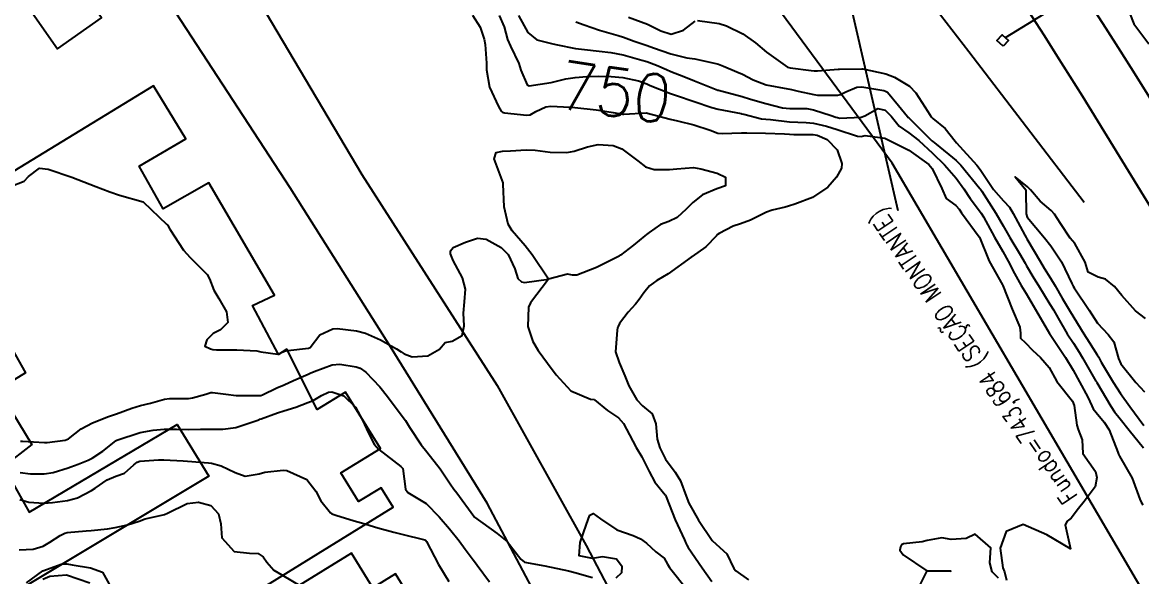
# Model space of a CAD drawing. Header units: metres. Extents: x 318500 to 325275, y 7408834 to 7428799.
# Drawn here: x 322525.1 to 322618.8, y 7421808 to 7421854.4 of the extents above; entities that cross this region are included whole.
import ezdxf
from ezdxf.enums import TextEntityAlignment as Align

# ---------------------------------------------------------------- set-up
doc = ezdxf.new("R2010")
doc.units = ezdxf.units.M
doc.header["$MEASUREMENT"] = 0
doc.linetypes.add('CONTINUO', pattern=[0])
for name, color, linetype in [('Cotas', 45, 'Continuous'), ('Curvas de Nivel 1m', 11, 'Continuous'), ('Curvas de Nivel 5m', 15, 'Continuous'), ('Divisas', 45, 'Continuous'), ('Edificações', 30, 'Continuous'), ('Linha Férrea', 20, 'Continuous'), ('Pórticos', 45, 'Continuous'), ('TEXTO', 45, 'Continuous'), ('Vias Primárias', 230, 'Continuous')]:
    doc.layers.add(name, color=color, linetype=linetype)
doc.styles.add('ROMANS', font='romans', dxfattribs={"height": 0.2})
doc.styles.add('Style-STANDARD', font='STANDARD.shx')

msp = doc.modelspace()

# ---------------------------------------------------------------- linework, layer by layer
at = {"layer": 'Curvas de Nivel 1m', "flags": 128}
for points, elevation in [([(322617.495, 7421855.967), (322618.172, 7421854.279), (322619.445, 7421852.601)], 746), ([(322562.814, 7421855.01), (322563.455, 7421854.005), (322563.787, 7421852.997), (322563.882, 7421852.547), (322563.977, 7421850.994), (322563.983, 7421850.416), (322564.239, 7421848.992), (322564.988, 7421847.362), (322565.222, 7421846.981), (322565.358, 7421846.872), (322565.499, 7421846.837), (322567.355, 7421846.633), (322567.63, 7421846.672), (322568.118, 7421846.939), (322568.959, 7421847.333), (322569.367, 7421847.383), (322570.968, 7421847.302), (322571.366, 7421847.28), (322573.153, 7421847.083), (322573.363, 7421847.054), (322574.58, 7421846.852), (322575.358, 7421846.718), (322575.489, 7421846.707), (322577.36, 7421846.82), (322579.353, 7421846.296), (322579.964, 7421846.168), (322581.346, 7421845.84), (322582.719, 7421845.373), (322583.344, 7421845.138), (322583.702, 7421845.093), (322585.344, 7421845.144), (322585.786, 7421845.145), (322587.344, 7421845.122), (322588.944, 7421845.064), (322589.344, 7421845.033), (322589.709, 7421845.02), (322591.344, 7421845.012), (322591.673, 7421844.955), (322592.512, 7421844.612), (322593.327, 7421843.731), (322593.736, 7421842.596), (322593.705, 7421842.195), (322593.293, 7421841.453), (322592.547, 7421840.611), (322591.271, 7421839.76), (322589.789, 7421839.175), (322589.264, 7421839.017), (322588.98, 7421838.946), (322587.902, 7421838.674), (322587.423, 7421838.513), (322587.256, 7421838.432), (322586.087, 7421837.857), (322585.243, 7421837.557), (322584.624, 7421837.335), (322583.452, 7421836.737), (322583.32, 7421836.647), (322583.227, 7421836.548), (322582.336, 7421835.626), (322581.201, 7421834.809), (322581.172, 7421834.789), (322581.125, 7421834.761), (322579.186, 7421833.36), (322578.253, 7421832.804), (322577.618, 7421832.368), (322577.164, 7421831.769), (322576.779, 7421831.201), (322576.45, 7421830.827), (322575.833, 7421830.14), (322575.125, 7421829.195), (322575.001, 7421828.963), (322574.959, 7421828.842), (322574.911, 7421828.637), (322574.778, 7421826.845), (322575.087, 7421825.947), (322575.552, 7421824.835), (322575.908, 7421823.981), (322576.571, 7421822.825), (322577.035, 7421822.327), (322577.857, 7421821.637), (322578.169, 7421820.803), (322578.276, 7421819.526), (322578.49, 7421818.798), (322578.976, 7421817.862), (322579.773, 7421816.778), (322580.234, 7421816.052), (322580.703, 7421814.764), (322580.931, 7421814.173), (322581.738, 7421812.752), (322582.884, 7421811.034), (322583.205, 7421810.735), (322584.095, 7421809.945), (322584.69, 7421808.713), (322584.857, 7421808.504), (322585.918, 7421807.766)], 751), ([(322566.666, 7421854.962), (322567.449, 7421853.547), (322568.209, 7421852.938), (322569.436, 7421852.632), (322569.798, 7421852.553), (322571.43, 7421852.223), (322572.201, 7421852.116), (322573.427, 7421851.994), (322574.396, 7421851.885), (322575.423, 7421851.688), (322576.992, 7421851.248), (322577.414, 7421851.113), (322578.226, 7421850.808), (322579.054, 7421850.443), (322579.405, 7421850.294), (322580.497, 7421849.87), (322581.397, 7421849.507), (322583.338, 7421848.741), (322583.39, 7421848.725), (322583.413, 7421848.717), (322585.382, 7421848.193), (322586.095, 7421847.984), (322587.374, 7421847.605), (322588.774, 7421847.261), (322589.368, 7421847.202), (322590.813, 7421847.194), (322591.367, 7421847.094), (322592.831, 7421846.608), (322593.235, 7421846.478), (322593.358, 7421846.441), (322593.559, 7421846.397), (322595.359, 7421846.478), (322595.645, 7421846.576), (322596.74, 7421847.189), (322597.367, 7421847.045), (322597.849, 7421846.543), (322598.523, 7421845.704), (322599.346, 7421845.148), (322600.18, 7421844.512), (322601.324, 7421843.454), (322602.329, 7421842.485), (322603.294, 7421841.37), (322603.947, 7421840.46), (322604.482, 7421839.662), (322605.262, 7421838.627), (322605.391, 7421838.439), (322605.577, 7421838.115), (322606.512, 7421836.427), (322607.212, 7421835.221), (322607.647, 7421834.413), (322608.172, 7421833.388), (322608.753, 7421832.396), (322609.17, 7421831.726), (322609.956, 7421830.378), (322611.12, 7421828.36), (322612.455, 7421826.346), (322613.085, 7421825.312), (322613.63, 7421824.332), (322614.33, 7421823.042), (322614.659, 7421822.316), (322614.78, 7421822.057), (322615.034, 7421821.748), (322615.689, 7421820.962), (322616.102, 7421820.294), (322616.826, 7421818.449), (322616.886, 7421818.282), (322616.987, 7421818.1), (322618.036, 7421816.269), (322618.691, 7421814.514), (322618.789, 7421814.262), (322618.936, 7421814.022)], 749), ([(322571.463, 7421854.447), (322572.162, 7421854.187), (322573.453, 7421853.747), (322575.001, 7421853.292), (322575.445, 7421853.154), (322576.348, 7421852.831), (322577.435, 7421852.464), (322577.974, 7421852.27), (322579.424, 7421851.754), (322580.748, 7421851.442), (322581.419, 7421851.348), (322583.193, 7421850.962), (322583.412, 7421850.9), (322583.816, 7421850.734), (322584.952, 7421850.264), (322585.403, 7421850.06), (322586.3, 7421849.597), (322587.395, 7421849.163), (322589.222, 7421848.831), (322589.391, 7421848.809), (322589.513, 7421848.78), (322590.064, 7421848.65), (322591.386, 7421848.354), (322591.705, 7421848.305), (322593.386, 7421848.316), (322593.621, 7421848.363), (322594.078, 7421848.593), (322594.999, 7421848.98), (322595.396, 7421849.003), (322597.243, 7421848.701), (322597.392, 7421848.656), (322597.545, 7421848.548), (322598.469, 7421847.438), (322599.227, 7421846.522), (322599.29, 7421846.452), (322599.359, 7421846.393), (322601.276, 7421844.501), (322601.339, 7421844.44), (322601.63, 7421844.201), (322603.315, 7421842.836), (322603.684, 7421842.464), (322605.281, 7421840.51), (322605.336, 7421840.439), (322605.453, 7421840.263), (322606.626, 7421838.426), (322607.244, 7421837.383), (322607.801, 7421836.411), (322608.683, 7421834.923), (322608.991, 7421834.393), (322609.066, 7421834.26), (322609.196, 7421834.039), (322609.814, 7421833.008), (322610.199, 7421832.375), (322611.157, 7421830.822), (322611.439, 7421830.357), (322611.854, 7421829.639), (322612.603, 7421828.345), (322613.112, 7421827.547), (322613.589, 7421826.817), (322613.881, 7421826.328), (322615.001, 7421824.381), (322615.043, 7421824.31), (322615.069, 7421824.26), (322616.244, 7421822.292), (322616.57, 7421821.822), (322617.029, 7421821.23), (322617.787, 7421820.272), (322618.998, 7421818.805)], 748), ([(322575.861, 7421854.836), (322577.461, 7421854.249), (322578.571, 7421853.686), (322579.449, 7421853.419), (322580.474, 7421853.756), (322581.466, 7421854.514)], 747), ([(322581.655, 7421854.57), (322583.463, 7421854.294), (322584.088, 7421854.104), (322585.451, 7421853.446), (322586.511, 7421852.694), (322587.428, 7421851.902), (322589.191, 7421850.662), (322589.409, 7421850.605), (322591.167, 7421850.385), (322591.416, 7421850.355), (322591.695, 7421850.346), (322593.418, 7421850.471), (322593.541, 7421850.476), (322595.419, 7421850.515), (322595.489, 7421850.509), (322597.413, 7421850.089), (322598.143, 7421849.805), (322599.398, 7421849.059), (322599.918, 7421848.515), (322600.92, 7421846.951), (322601.221, 7421846.501), (322601.359, 7421846.369), (322602.386, 7421845.52), (322603.21, 7421844.472), (322603.338, 7421844.314), (322605.022, 7421842.444), (322605.305, 7421842.077), (322606.441, 7421840.428), (322607.27, 7421839.458), (322607.781, 7421838.928), (322608.066, 7421838.408), (322609.044, 7421836.581), (322609.163, 7421836.391), (322609.228, 7421836.277), (322610.356, 7421834.373), (322610.671, 7421833.844), (322611.186, 7421833), (322611.58, 7421832.356), (322612.181, 7421831.334), (322612.762, 7421830.344), (322613.141, 7421829.713), (322613.991, 7421828.327), (322614.424, 7421827.631), (322615.103, 7421826.569), (322615.208, 7421826.416), (322615.262, 7421826.308), (322615.439, 7421825.96), (322616.439, 7421824.289), (322617.056, 7421823.339), (322617.827, 7421822.272), (322619.024, 7421820.677)], 747), ([(322524.132, 7421840.657), (322525.274, 7421841.114), (322525.646, 7421841.505), (322526.568, 7421842.214), (322527.29, 7421842.123), (322529.28, 7421841.45), (322531.269, 7421840.677), (322532.461, 7421840.213), (322533.258, 7421839.935), (322535.25, 7421839.37), (322537.231, 7421837.48), (322537.3, 7421837.418), (322537.347, 7421837.348), (322537.481, 7421837.091), (322538.631, 7421835.329), (322539.191, 7421834.736), (322540.587, 7421833.299), (322540.804, 7421832.933), (322541.157, 7421832.005), (322541.582, 7421831.286), (322542.229, 7421830.184), (322542.332, 7421829.278), (322541.71, 7421828.685), (322541.106, 7421828.356), (322540.568, 7421827.828), (322540.393, 7421827.3), (322540.877, 7421827.082), (322541.087, 7421827.027), (322541.387, 7421826.987), (322543.087, 7421826.999), (322544.753, 7421826.911), (322545.086, 7421826.837), (322546.503, 7421826.637), (322547.087, 7421826.875), (322547.344, 7421826.951), (322549.089, 7421827.128), (322549.227, 7421827.188), (322550.025, 7421828.258), (322551.114, 7421828.769), (322551.48, 7421828.791), (322553.112, 7421828.602), (322553.846, 7421828.392), (322555.101, 7421827.831), (322556.451, 7421827.09), (322556.837, 7421826.834), (322557.086, 7421826.666), (322557.752, 7421826.405), (322559.084, 7421826.498), (322560.056, 7421827.046), (322560.534, 7421827.603), (322561.1, 7421827.728), (322561.937, 7421828.188), (322562.104, 7421829.015), (322562.073, 7421830.078), (322562.149, 7421831.015), (322562.218, 7421832.071), (322561.975, 7421833.018), (322561.192, 7421834.483), (322560.978, 7421835.033), (322560.966, 7421835.271), (322561.208, 7421835.55), (322562.215, 7421836.015), (322563.22, 7421836.352), (322563.95, 7421836.261), (322565.209, 7421835.573), (322565.795, 7421834.971), (322566.367, 7421833.778), (322566.597, 7421832.959), (322566.909, 7421832.696), (322567.167, 7421832.637), (322569.17, 7421832.92), (322567.811, 7421834.941), (322567.211, 7421835.711), (322566.122, 7421836.967), (322565.791, 7421837.527), (322565.45, 7421838.977), (322565.387, 7421840.869), (322565.379, 7421840.979), (322565.283, 7421841.197), (322564.633, 7421842.987), (322564.798, 7421843.502), (322565.316, 7421843.623), (322565.993, 7421843.646), (322567.318, 7421843.724), (322568.072, 7421843.693), (322569.316, 7421843.526), (322570.704, 7421843.518), (322571.317, 7421843.628), (322572.435, 7421843.997), (322573.323, 7421844.189), (322574.581, 7421844.11), (322575.32, 7421843.824), (322576.647, 7421842.827), (322577.302, 7421842.301), (322578.014, 7421842.094), (322579.299, 7421842.088), (322579.922, 7421842.159), (322581.302, 7421842.243), (322581.922, 7421842.132), (322583.295, 7421841.77), (322584.002, 7421841.44), (322583.981, 7421840.729), (322583.277, 7421840.47), (322582.066, 7421839.958), (322581.266, 7421839.34), (322580.708, 7421838.768), (322579.944, 7421838.085), (322579.244, 7421837.732), (322578.56, 7421837.481), (322577.611, 7421836.814), (322577.39, 7421836.655), (322577.226, 7421836.543), (322576.285, 7421835.758), (322575.201, 7421834.916), (322575.157, 7421834.884), (322575.083, 7421834.842), (322573.19, 7421833.89), (322571.55, 7421833.261), (322571.184, 7421833.257), (322570.76, 7421833.329), (322569.17, 7421832.92), (322567.673, 7421830.942), (322567.506, 7421830.583), (322567.455, 7421828.945), (322567.867, 7421827.698), (322568.302, 7421826.932), (322569.084, 7421825.884), (322569.83, 7421824.912), (322571.05, 7421823.574), (322572.695, 7421822.875), (322573.002, 7421822.833), (322573.039, 7421822.813), (322574.104, 7421821.927), (322575.025, 7421821.322), (322575.458, 7421820.836), (322575.957, 7421819.88), (322576.508, 7421818.825), (322576.979, 7421818.055), (322577.604, 7421816.81), (322578.064, 7421815.916), (322578.941, 7421814.868), (322578.976, 7421814.825), (322578.993, 7421814.789), (322579.023, 7421814.704), (322579.777, 7421812.777), (322580.552, 7421811.098), (322580.705, 7421810.763), (322580.76, 7421810.643), (322580.877, 7421810.453), (322582.039, 7421808.748), (322582.843, 7421807.603)], 752), ([(322619.141, 7421829.631), (322618.329, 7421830.268), (322617.169, 7421831.552), (322616.569, 7421832.289), (322615.8, 7421832.915), (322615.188, 7421833.083), (322614.356, 7421833.487), (322614.113, 7421834.326), (322613.223, 7421835.904), (322612.858, 7421836.344), (322612.033, 7421837.567), (322611.537, 7421838.357), (322611.263, 7421838.651), (322610.335, 7421839.438), (322609.516, 7421840.386), (322609.284, 7421840.647), (322608.232, 7421841.47), (322609.121, 7421840.392), (322609.141, 7421840.255), (322609.153, 7421838.392), (322609.256, 7421838.112), (322610.703, 7421836.368), (322611.22, 7421835.698), (322612.134, 7421834.351), (322612.973, 7421832.551), (322613.086, 7421832.341), (322613.178, 7421832.201), (322614.438, 7421830.321), (322615.134, 7421829.245), (322616.04, 7421828.296), (322616.5, 7421827.675), (322616.893, 7421826.283), (322617.093, 7421825.82), (322618.356, 7421824.267), (322619.058, 7421823.473)], 746), ([(322524.988, 7421819.368), (322525.141, 7421819.354), (322526.986, 7421819.242), (322527.207, 7421819.257), (322528.724, 7421819.454), (322528.991, 7421819.557), (322530.042, 7421820.397), (322531.005, 7421820.905), (322532.333, 7421821.41), (322532.838, 7421821.578), (322533.013, 7421821.632), (322534.285, 7421822.117), (322535.025, 7421822.34), (322535.843, 7421822.547), (322537.033, 7421822.878), (322537.448, 7421822.929), (322539.034, 7421822.932), (322539.375, 7421822.975), (322540.487, 7421823.298), (322540.908, 7421823.426), (322541.042, 7421823.429), (322542.156, 7421823.279), (322543.039, 7421823.178), (322543.132, 7421823.175), (322545.039, 7421823.171), (322545.096, 7421823.183), (322545.22, 7421823.237), (322546.445, 7421823.823), (322547.053, 7421824.084), (322547.834, 7421824.427), (322549.067, 7421824.972), (322549.22, 7421825.036), (322549.554, 7421825.183), (322551.076, 7421825.739), (322551.714, 7421825.791), (322553.075, 7421825.592), (322553.416, 7421825.469), (322553.885, 7421825.122), (322555.052, 7421823.896), (322555.684, 7421823.1), (322557.014, 7421821.328), (322557.195, 7421821.078), (322557.545, 7421820.534), (322558.517, 7421819.065), (322558.981, 7421818.475), (322560.113, 7421817.038), (322560.948, 7421815.786), (322561.26, 7421815.342), (322561.499, 7421815.022), (322562.911, 7421813.077), (322562.982, 7421812.999), (322564.89, 7421811.624), (322565.716, 7421810.962), (322566.865, 7421809.475), (322567.154, 7421809.237), (322568.86, 7421808.92), (322570.854, 7421808.51), (322571.385, 7421808.359), (322572.846, 7421807.96)], 753), ([(322524.948, 7421816.731), (322525.817, 7421816.627), (322526.947, 7421816.615), (322527.695, 7421816.723), (322528.955, 7421817.114), (322529.192, 7421817.212), (322529.788, 7421817.442), (322530.638, 7421817.761), (322530.967, 7421817.923), (322531.87, 7421818.524), (322532.961, 7421819.4), (322532.99, 7421819.421), (322533.026, 7421819.435), (322534.997, 7421820.076), (322536.084, 7421820.274), (322537, 7421820.352), (322538.025, 7421820.359), (322539, 7421820.341), (322540.055, 7421820.359), (322541.001, 7421820.361), (322541.92, 7421820.362), (322543.002, 7421820.506), (322544.917, 7421821.149), (322545.009, 7421821.188), (322545.129, 7421821.238), (322546.495, 7421821.741), (322547.02, 7421821.902), (322548.018, 7421822.207), (322549.031, 7421822.58), (322549.466, 7421822.751), (322550.159, 7421823.173), (322550.752, 7421823.457), (322551.045, 7421823.486), (322552.037, 7421823.145), (322553.026, 7421822.199), (322553.605, 7421821.124), (322554.102, 7421820.016), (322554.568, 7421819.114), (322554.983, 7421818.653), (322556.814, 7421817.231), (322556.96, 7421817.113), (322556.978, 7421817.08), (322557.201, 7421815.334), (322557.408, 7421815.073), (322558.927, 7421814.156), (322560.033, 7421813.039), (322560.895, 7421812.022), (322561.698, 7421811.018), (322562.192, 7421810.329), (322562.864, 7421809.419), (322563.05, 7421809.185), (322563.194, 7421808.995), (322564.234, 7421807.584)], 754), ([(322524.861, 7421810.263), (322526.025, 7421810.33), (322526.866, 7421810.568), (322527.43, 7421810.913), (322528.287, 7421811.459), (322528.682, 7421811.654), (322528.884, 7421811.705), (322530.471, 7421811.85), (322530.887, 7421811.89), (322532.262, 7421812.037), (322532.891, 7421812.129), (322533.93, 7421812.349), (322534.899, 7421812.667), (322535.42, 7421812.847), (322536.908, 7421813.189), (322537.035, 7421813.221), (322537.27, 7421813.345), (322538.918, 7421814.13), (322539.88, 7421814.266), (322540.917, 7421813.963), (322541.56, 7421813.283), (322541.746, 7421812.433), (322541.826, 7421811.281), (322542.863, 7421810.136), (322544.134, 7421809.978), (322544.861, 7421809.953), (322545.29, 7421809.667), (322545.594, 7421809.229), (322546.187, 7421808.557), (322546.845, 7421808.181), (322548.485, 7421807.193)], 756), ([(322574.846, 7421807.927), (322575.31, 7421808.378), (322575.344, 7421808.835), (322574.866, 7421809.487), (322573.686, 7421809.675), (322572.867, 7421809.537), (322571.751, 7421809.769), (322571.826, 7421810.886), (322572.097, 7421811.677), (322572.51, 7421812.876), (322572.632, 7421813.156), (322572.916, 7421813.303), (322573.534, 7421812.861), (322574.897, 7421811.946), (322576.256, 7421811.46), (322576.885, 7421811.173), (322577.369, 7421810.813), (322578.162, 7421810.089), (322578.868, 7421809.561), (322579.139, 7421809.062), (322579.301, 7421808.783), (322580.832, 7421806.862)], 753), ([(322525.483, 7421807.5), (322526.84, 7421808.498), (322528.473, 7421809.082), (322528.846, 7421809.084), (322529.288, 7421809.003), (322530.843, 7421808.747), (322531.826, 7421808.401), (322532.399, 7421807.406)], 757), ([(322526.833, 7421807.816), (322527.429, 7421808.065), (322528.837, 7421808.176), (322530.766, 7421807.496)], 758)]:
    msp.add_lwpolyline(points, dxfattribs=dict(at, elevation=elevation))
at = {"layer": 'Curvas de Nivel 5m', "flags": 128}
for points, elevation in [([(322565.046, 7421854.984), (322565.456, 7421854.024), (322565.734, 7421852.976), (322566, 7421852.403), (322566.683, 7421850.961), (322566.861, 7421850.414), (322567.392, 7421849.161), (322567.544, 7421849.1), (322569.395, 7421849.378), (322570.634, 7421849.671), (322571.399, 7421849.791), (322572.371, 7421849.857), (322573.4, 7421849.902), (322574.43, 7421849.884), (322575.399, 7421849.785), (322576.719, 7421849.505), (322577.394, 7421849.253), (322577.697, 7421849.119), (322578.464, 7421848.804), (322579.385, 7421848.452), (322579.878, 7421848.287), (322581.375, 7421847.773), (322582.84, 7421847.273), (322583.366, 7421847.13), (322585.308, 7421846.763), (322585.361, 7421846.754), (322585.521, 7421846.708), (322587.008, 7421846.337), (322587.356, 7421846.305), (322587.764, 7421846.268), (322589.354, 7421846.074), (322590.741, 7421846.026), (322591.353, 7421845.979), (322592.454, 7421845.716), (322593.348, 7421845.434), (322595.044, 7421844.882), (322595.343, 7421844.862), (322595.693, 7421844.924), (322597.342, 7421844.702), (322597.447, 7421844.654), (322597.664, 7421844.545), (322599.328, 7421843.695), (322601.023, 7421842.503), (322601.305, 7421842.181), (322602.09, 7421840.488), (322602.466, 7421839.676), (322603.266, 7421839.085), (322603.56, 7421838.763), (322603.761, 7421838.462), (322605.23, 7421836.458), (322605.242, 7421836.44), (322605.253, 7421836.416), (322606.064, 7421834.431), (322607.18, 7421832.448), (322607.191, 7421832.43), (322607.216, 7421832.383), (322607.997, 7421830.407), (322608.62, 7421828.905), (322608.699, 7421828.396), (322608.688, 7421827.969), (322609.112, 7421827.584), (322609.701, 7421826.976), (322610.37, 7421826.371), (322611.087, 7421825.515), (322611.736, 7421824.353), (322613.045, 7421822.692), (322613.183, 7421822.338), (322613.396, 7421820.707), (322613.515, 7421820.333), (322613.859, 7421819.476), (322613.899, 7421818.326), (322614.968, 7421816.822), (322615.089, 7421816.308), (322614.952, 7421815.526), (322614.006, 7421814.324), (322613.537, 7421813.724), (322612.919, 7421812.923), (322612.605, 7421812.653), (322612.433, 7421812.345), (322612.88, 7421810.34), (322610.898, 7421811.529), (322608.91, 7421812.39), (322607.501, 7421811.811), (322606.982, 7421810.418), (322607.214, 7421808.766), (322607.36, 7421808.412), (322607.517, 7421807.742)], 750), ([(322524.92, 7421814.464), (322525.677, 7421814.258), (322526.917, 7421814.161), (322527.665, 7421814.216), (322528.919, 7421814.398), (322529.758, 7421814.605), (322530.928, 7421815.218), (322531.218, 7421815.426), (322532.228, 7421816.123), (322532.945, 7421816.419), (322533.667, 7421816.671), (322534.47, 7421817.377), (322534.729, 7421817.608), (322534.965, 7421817.693), (322536.532, 7421817.789), (322536.967, 7421817.788), (322538.579, 7421817.713), (322538.966, 7421817.687), (322540.702, 7421817.555), (322540.963, 7421817.517), (322541.765, 7421817.282), (322542.952, 7421816.748), (322543.776, 7421816.429), (322544.951, 7421816.616), (322545.416, 7421816.77), (322546.956, 7421816.936), (322547.261, 7421816.901), (322548.944, 7421816.155), (322549.709, 7421815.178), (322550.113, 7421814.364), (322550.912, 7421813.37), (322551.037, 7421813.283), (322551.359, 7421813.153), (322552.903, 7421812.688), (322553.511, 7421812.513), (322554.895, 7421812.108), (322556.241, 7421811.739), (322556.888, 7421811.581), (322558.833, 7421811.098), (322558.88, 7421811.075), (322558.906, 7421811.05), (322558.958, 7421810.971), (322559.957, 7421809.039), (322560.839, 7421807.62)], 755), ([(322606.852, 7421807.888), (322606.325, 7421808.425), (322606.116, 7421809.179), (322606.215, 7421810.427), (322604.897, 7421811.584), (322604.142, 7421811.201), (322602.89, 7421811.133), (322602.092, 7421811.282), (322600.888, 7421811.056), (322600.462, 7421810.929), (322598.884, 7421810.757), (322598.724, 7421810.68), (322598.631, 7421810.524), (322598.585, 7421810.233), (322598.873, 7421809.857), (322600.86, 7421808.5), (322602.86, 7421808.47), (322600.86, 7421808.5), (322600.173, 7421807.173)], 750)]:
    msp.add_lwpolyline(points, dxfattribs=dict(at, elevation=elevation))
at = {"layer": 'Divisas'}
msp.add_lwpolyline([(322627.244, 7421792.629), (322597.945, 7421842.624), (322581.525, 7421864.877), (322560.54, 7421883.758), (322557.783, 7421886.238), (322539.611, 7421876.64), (322502.565, 7421924.004), (322489.771, 7421937.439), (322474.922, 7421952.195), (322463.221, 7421965.278), (322453.616, 7421971.552), (322396.652, 7422008.26), (322379.634, 7422018.524), (322370.068, 7422024.893)], dxfattribs=at)
at = {"layer": 'Edificações'}
msp.add_lwpolyline([(322529.729, 7421857.653), (322525.986, 7421855.178), (322528.059, 7421852.185), (322531.745, 7421854.775)], close=True, dxfattribs=at)
for points in [[(322534.259, 7421800.319), (322556.179, 7421813.84), (322555.176, 7421815.467), (322553.28, 7421814.297), (322551.8, 7421816.696), (322555.101, 7421818.733), (322552.183, 7421823.465), (322549.823, 7421822.009), (322547.277, 7421827.058), (322546.58, 7421826.623), (322544.404, 7421830.711), (322546.232, 7421831.581), (322540.747, 7421840.986), (322536.917, 7421838.811), (322534.915, 7421842.378), (322538.819, 7421844.656), (322536.121, 7421849.093), (322516.706, 7421837.254)], [(322523.008, 7421829.242), (322525.403, 7421825.086), (322523.109, 7421823.675), (322525.932, 7421819.089), (322523.55, 7421817.237), (322525.699, 7421813.404), (322538.08, 7421820.748), (322540.733, 7421816.417), (322522.427, 7421805.457)], [(322559.068, 7421803.86), (322556.362, 7421808.251), (322554.475, 7421807.088), (322552.688, 7421809.988), (322541.051, 7421802.817)]]:
    msp.add_lwpolyline(points, dxfattribs=at)
at = {"layer": 'Linha Férrea'}
for points in [[(322143.825, 7422393.254, 0.177055), (322348.62, 7422102.056), (322434.806, 7422041.149, -0.110991), (322629.993, 7421830.678), (322682.61, 7421743.599), (322746.773, 7421641.593), (322762.264, 7421616.034), (322784.09, 7421580.598, 0.089131), (322895.412, 7421449.131), (322994.737, 7421367.338, -0.08158), (323134.171, 7421212.836), (323192.504, 7421114.159, 0.09806), (323348.116, 7420944.919), (323507.932, 7420825.984), (323699.619, 7420681.705), (323733.067, 7420655.668, -0.104587), (323843.705, 7420529.863, -0.339852), (323771.4, 7420065.587)], [(323771.4, 7420065.587, 0.339852), (323843.705, 7420529.863, 0.104587), (323733.067, 7420655.668), (323699.619, 7420681.705), (323507.932, 7420825.984), (323348.116, 7420944.919, -0.09806), (323192.504, 7421114.159), (323134.171, 7421212.836, 0.08158), (322994.737, 7421367.338), (322895.412, 7421449.131, -0.089131), (322784.09, 7421580.598), (322762.264, 7421616.034), (322746.773, 7421641.593), (322682.61, 7421743.599), (322629.993, 7421830.678, 0.110991), (322434.806, 7422041.149), (322348.62, 7422102.056, -0.177055), (322143.825, 7422393.254)], [(322140.246, 7422392.292, 0.177815), (322346.493, 7422099.021), (322440.925, 7422031.999, -0.098061), (322613.888, 7421848.216), (322683.948, 7421733.892), (322746.506, 7421634.335), (322780.475, 7421578.692, 0.094269), (322901.272, 7421438.87), (322999.189, 7421358.366, -0.08072), (323136.386, 7421201.409), (323184.599, 7421119.369, 0.102464), (323355.759, 7420933.913), (323510.091, 7420819.318), (323694.288, 7420680.697, -0.007988), (323738.117, 7420646.682, -0.098634), (323840.146, 7420527.887, -0.339824), (323768.602, 7420068.543)], [(323768.602, 7420068.543, 0.339824), (323840.146, 7420527.887, 0.098634), (323738.117, 7420646.682, 0.007988), (323694.288, 7420680.697), (323510.091, 7420819.318), (323355.759, 7420933.913, -0.102464), (323184.599, 7421119.369), (323136.386, 7421201.409, 0.08072), (322999.189, 7421358.366), (322901.272, 7421438.87, -0.094269), (322780.475, 7421578.692), (322746.506, 7421634.335), (322683.948, 7421733.892), (322613.888, 7421848.216, 0.098061), (322440.925, 7422031.999), (322346.493, 7422099.021, -0.177815), (322140.246, 7422392.292)]]:
    msp.add_lwpolyline(points, format="xyb", dxfattribs=at)
msp.add_lwpolyline([(322614.029, 7421839.324), (322604.366, 7421851.933), (322591.551, 7421868.533), (322575.895, 7421888.382), (322565.288, 7421902.036), (322554.576, 7421915.586), (322543.968, 7421928.715), (322533.671, 7421940.906), (322526.219, 7421949.403), (322514.557, 7421962.641), (322502.785, 7421974.835), (322494.913, 7421982.493), (322481.041, 7421994.999), (322475.163, 7422000), (322460.278, 7422012.376), (322424.009, 7422038.929), (322397.269, 7422057.831), (322367.063, 7422079.046), (322339.861, 7422097.932), (322331.217, 7422104.23)], dxfattribs=at)
at = {"layer": 'Pórticos'}
msp.add_lwpolyline([(322607.422, 7421853.128), (322615.787, 7421858.277)], dxfattribs=at)
msp.add_lwpolyline([(322607.25, 7421852.396), (322606.715, 7421852.874), (322607.155, 7421853.367), (322607.69, 7421852.889)], close=True, dxfattribs=at)
at = {"layer": 'TEXTO', "linetype": 'CONTINUO'}
msp.add_polyline3d([(322593.782, 7421858.804, 0), (322598.428, 7421838.662, 0)], dxfattribs=at)
at = {"layer": 'Vias Primárias'}
for points in [[(323715.644, 7420145.548, 0), (323709.04, 7420132.939)], [(323831.088, 7420001.787, 0), (323833.844, 7420008.443, 0.220888)], [(322570.982, 7421801.055), (322564.032, 7421814.166), (322555.957, 7421827.238), (322547.537, 7421840.555), (322536.276, 7421857.849), (322525.919, 7421873.789, 0.085288), (322522.824, 7421877.135, 0.161192), (322521.185, 7421877.705, 0.072989), (322518.478, 7421877.349), (322514.476, 7421876.134), (322507.209, 7421872.858), (322492.38, 7421866.228), (322484.748, 7421862.944), (322473.705, 7421858.173, 0.283299), (322469.21, 7421851.754, -0.039132), (322468.64, 7421847.615, 0.177193), (322468.853, 7421846.048), (322473.344, 7421835.423), (322477.547, 7421826.45), (322482.752, 7421816.388), (322486.253, 7421810.89), (322495.444, 7421798.357)]]:
    msp.add_lwpolyline(points, format="xyb", dxfattribs=at)
msp.add_lwpolyline([(322362, 7422024.747), (322400.139, 7422000), (322420.183, 7421987.922), (322444.538, 7421971.021), (322464.584, 7421953.468), (322471.875, 7421947.111), (322484.455, 7421935.612), (322495.159, 7421923.828), (322503.55, 7421913.726), (322516.293, 7421896.162), (322530.411, 7421878.485), (322543.138, 7421859.239), (322553.545, 7421841.679), (322564.87, 7421824.003), (322572.328, 7421810.636), (322589.416, 7421778.08)], dxfattribs=at)

# ---------------------------------------------------------------- texts
at = {"layer": 'Cotas', "style": 'Style-STANDARD'}
msp.add_text('750', height=4, rotation=351.64756, dxfattribs=at).set_placement((322574.769, 7421848.551, 750), align=Align.MIDDLE_CENTER)
at = {"layer": 'TEXTO', "style": 'ROMANS', "width": 0.8}
msp.add_text('Fundo=743,684 (SEÇÃO MONTANTE)', height=1.5, rotation=124.00763, dxfattribs=at).set_placement((322613.522, 7421814.767))

doc.saveas('drawing.dxf')
